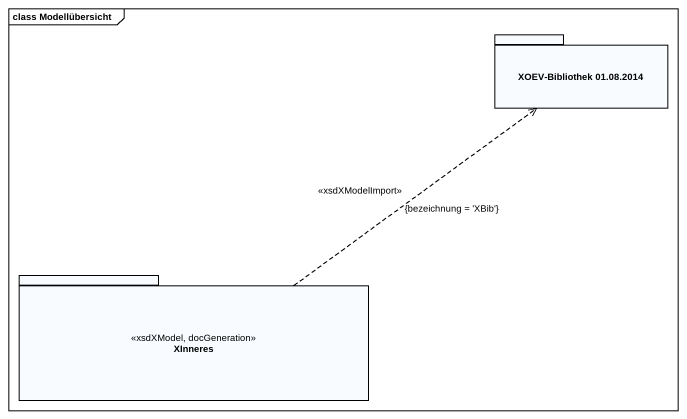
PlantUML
@startuml
mainframe class Modellübersicht
package "XOEV-Bibliothek 01.08.2014" as XOEV_Bibliothek_01_08_2014 {
}
package XInneres <<xsdXModel, docGeneration>> {
}
XInneres .up.> XOEV_Bibliothek_01_08_2014 : <<xsdXModelImport>>\n{bezeichnung = 'XBib'}
@enduml
